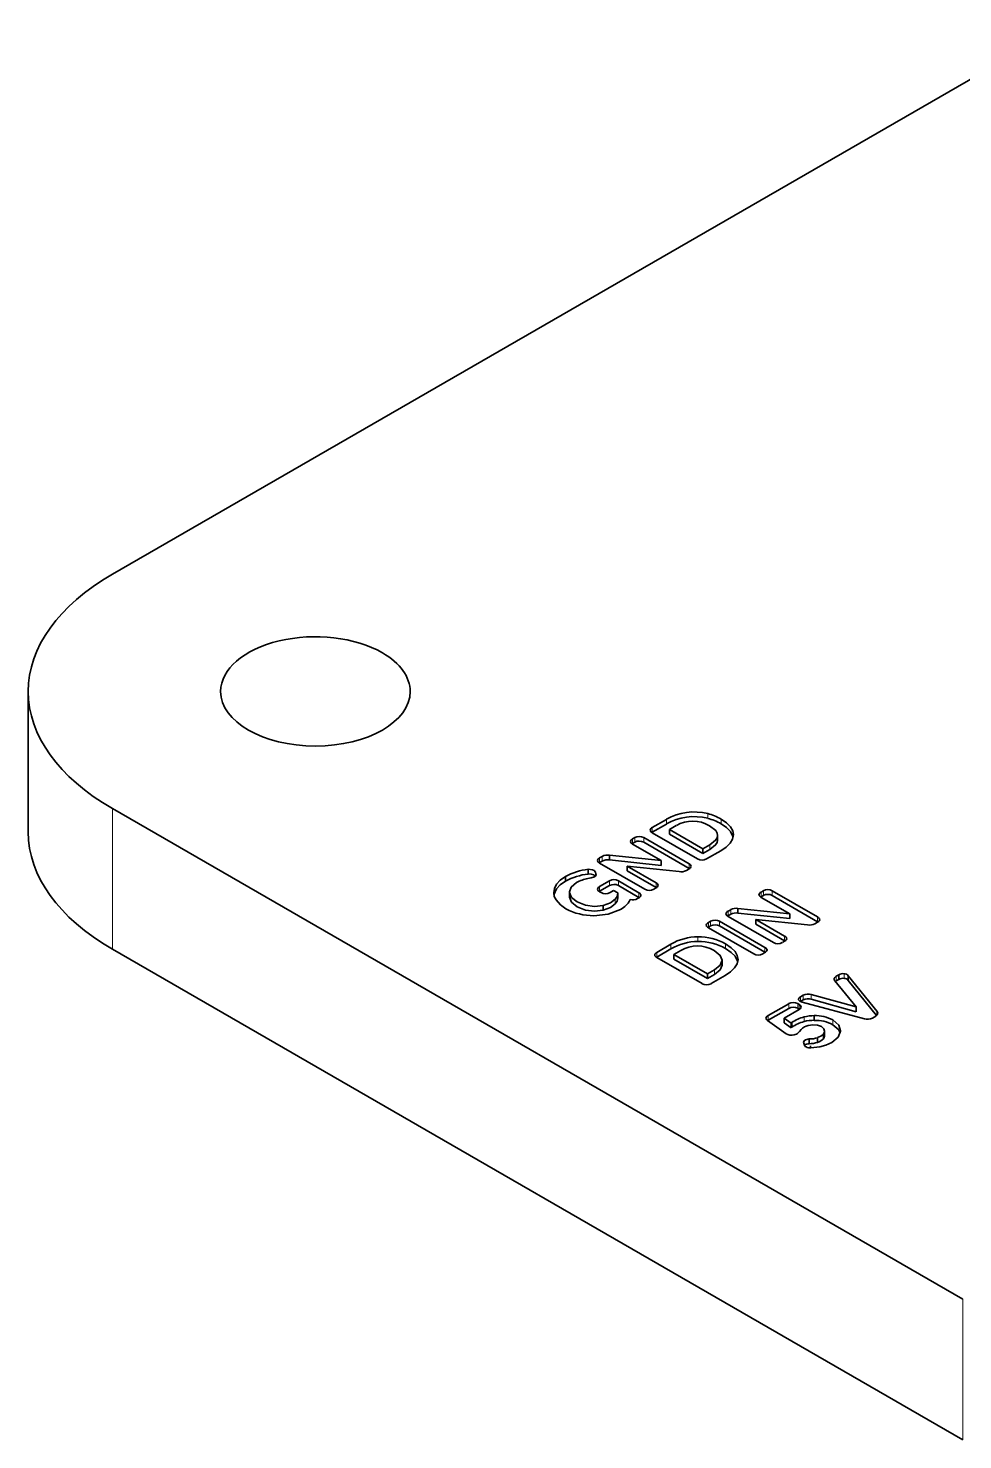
# Model space of a CAD drawing. Extents: x -452 to 1254, y -592 to 756.
# Drawn here: x 602.28 to 618.55, y 501.43 to 526.03 of the extents above; entities that cross this region are included whole.
import ezdxf

# ---------------------------------------------------------------- set-up
doc = ezdxf.new("R2010")
doc.units = 0

msp = doc.modelspace()

# ---------------------------------------------------------------- linework, layer by layer
at = {"color": 7, "lineweight": 35}
msp.add_line((603.744, 516.513), (804.823, 632.607), dxfattribs=at)
at = {"color": 7, "lineweight": 35, "ltscale": 0.061237}
msp.add_line((602.279, 512.023), (602.279, 514.472), dxfattribs=at)
at = {"color": 7, "lineweight": 35, "ltscale": 0.42742}
msp.add_line((603.744, 512.431), (618.55, 503.882), dxfattribs=at)
at = {"color": 7, "lineweight": 13, "ltscale": 0.061237}
for p, q in [((603.744, 509.981), (603.744, 512.431)), ((618.55, 501.433), (618.55, 503.882))]:
    msp.add_line(p, q, dxfattribs=at)
at = {"color": 7, "lineweight": 13, "ltscale": 0.002042}
for p, q in [((614.11, 512.342), (614.11, 512.26)), ((613.391, 512.243), (613.391, 512.161)), ((612.84, 511.925), (612.84, 511.844)), ((612.272, 511.598), (612.272, 511.516)), ((614.147, 511.797), (614.147, 511.716)), ((612.228, 511.072), (612.228, 510.99)), ((612.556, 511.171), (612.556, 511.089)), ((615.039, 510.974), (615.039, 510.893)), ((614.122, 510.445), (614.122, 510.363)), ((614.161, 510.467), (614.161, 510.385)), ((616.023, 510.542), (616.023, 510.46)), ((613.94, 510.197), (613.94, 510.116)), ((613.222, 509.925), (613.222, 509.844)), ((614.42, 510.073), (614.42, 509.991)), ((615.106, 510.012), (615.106, 509.93)), ((614.226, 509.622), (614.226, 509.541)), ((616.484, 509.555), (616.484, 509.473)), ((615.726, 509.151), (615.726, 509.069)), ((615.16, 508.824), (615.16, 508.742)), ((616.286, 508.747), (616.286, 508.665))]:
    msp.add_line(p, q, dxfattribs=at)
at = {"color": 7, "lineweight": 35, "ltscale": 0.007145}
for p, q in [((613.391, 512.243), (613.143, 512.1)), ((613.391, 512.161), (613.143, 512.018)), ((614.089, 511.554), (614.336, 511.697))]:
    msp.add_line(p, q, dxfattribs=at)
at = {"color": 7, "lineweight": 13, "ltscale": 0.00204}
for p, q in [((613.143, 512.1), (613.143, 512.018)), ((614.341, 512.247), (614.341, 512.166))]:
    msp.add_line(p, q, dxfattribs=at)
at = {"color": 7, "lineweight": 35, "ltscale": 0.003521}
msp.add_line((613.442, 512.064), (613.563, 512.134), dxfattribs=at)
at = {"color": 7, "lineweight": 35, "ltscale": 0.01684}
for p, q in [((614.025, 511.727), (613.442, 512.064)), ((614.025, 511.645), (613.442, 511.982))]:
    msp.add_line(p, q, dxfattribs=at)
at = {"color": 7, "lineweight": 35, "ltscale": 0.002041}
for p, q in [((613.442, 512.064), (613.442, 511.982)), ((614.025, 511.727), (614.025, 511.645)), ((612.03, 511.372), (612.03, 511.291)), ((611.633, 511.246), (611.633, 511.164)), ((611.703, 510.978), (611.703, 510.896)), ((614.635, 510.691), (614.635, 510.609)), ((615.541, 510.594), (615.541, 510.513)), ((614.948, 510.499), (614.948, 510.417)), ((613.52, 509.889), (613.52, 509.808)), ((616.557, 509.519), (616.557, 509.437)), ((615.443, 508.778), (615.443, 508.696)), ((615.563, 508.69), (615.563, 508.608)), ((615.576, 508.702), (615.576, 508.62)), ((615.877, 508.416), (615.877, 508.334)), ((616.023, 508.439), (616.023, 508.357)), ((616.144, 508.554), (616.144, 508.472))]:
    msp.add_line(p, q, dxfattribs=at)
at = {"color": 7, "lineweight": 35, "ltscale": 0.001135}
for p, q in [((612.84, 511.925), (612.8, 511.902)), ((612.84, 511.844), (612.8, 511.821)), ((615.409, 510.097), (615.449, 510.119))]:
    msp.add_line(p, q, dxfattribs=at)
at = {"color": 7, "lineweight": 13, "ltscale": 0.002041}
for p, q in [((612.8, 511.902), (612.8, 511.821)), ((612.996, 511.925), (612.996, 511.843)), ((612.225, 511.57), (612.225, 511.489)), ((613.785, 511.469), (613.785, 511.388)), ((612.399, 511.171), (612.399, 511.089)), ((613.211, 511.137), (613.211, 511.056)), ((612.499, 510.853), (612.499, 510.771)), ((612.912, 510.965), (612.912, 510.883)), ((615.078, 510.997), (615.078, 510.915)), ((615.234, 510.997), (615.234, 510.915)), ((614.464, 510.642), (614.464, 510.561)), ((614.511, 510.669), (614.511, 510.588)), ((614.317, 510.467), (614.317, 510.386)), ((615.449, 510.21), (615.449, 510.128)), ((613.47, 510.068), (613.47, 509.987)), ((616.346, 509.509), (616.346, 509.427)), ((615.773, 509.178), (615.773, 509.096)), ((615.913, 509.191), (615.913, 509.11)), ((615.52, 509.031), (615.52, 508.95)), ((615.676, 509.032), (615.676, 508.95)), ((615.701, 509.017), (615.701, 508.936)), ((615.787, 508.801), (615.787, 508.72))]:
    msp.add_line(p, q, dxfattribs=at)
at = {"color": 7, "lineweight": 35, "ltscale": 0.014469}
for p, q in [((612.8, 511.812), (613.302, 511.523)), ((615.449, 510.21), (614.948, 510.499)), ((615.449, 510.128), (614.948, 510.417))]:
    msp.add_line(p, q, dxfattribs=at)
at = {"color": 7, "lineweight": 35, "ltscale": 0.022785}
for p, q in [((613.785, 511.469), (612.996, 511.925)), ((613.785, 511.388), (612.996, 511.843)), ((613.143, 512.01), (613.933, 511.554)), ((614.121, 510.354), (614.911, 509.899)), ((613.222, 509.835), (614.012, 509.38))]:
    msp.add_line(p, q, dxfattribs=at)
at = {"color": 7, "lineweight": 35, "ltscale": 0.002042}
for p, q in [((614.282, 511.962), (614.282, 511.881)), ((612.397, 511.619), (612.397, 511.537)), ((612.71, 511.426), (612.71, 511.345)), ((613.302, 511.523), (613.302, 511.441)), ((612.543, 510.957), (612.543, 510.875)), ((612.288, 510.739), (612.288, 510.658)), ((614.361, 509.787), (614.361, 509.705)), ((614.104, 509.552), (614.104, 509.47)), ((616.391, 509.535), (616.391, 509.453)), ((616.697, 508.974), (616.697, 508.892)), ((615.965, 508.824), (615.965, 508.742)), ((616.124, 508.503), (616.124, 508.421))]:
    msp.add_line(p, q, dxfattribs=at)
at = {"color": 7, "lineweight": 35, "ltscale": 0.001354}
for p, q in [((612.272, 511.598), (612.225, 511.57)), ((613.738, 511.352), (613.785, 511.379)), ((615.773, 509.096), (615.726, 509.069))]:
    msp.add_line(p, q, dxfattribs=at)
at = {"color": 7, "lineweight": 35, "ltscale": 0.022741}
for p, q in [((613.302, 511.523), (612.397, 511.619)), ((613.302, 511.441), (612.397, 511.537))]:
    msp.add_line(p, q, dxfattribs=at)
at = {"color": 7, "lineweight": 35, "ltscale": 0.003519}
for p, q in [((614.147, 511.797), (614.025, 511.727)), ((614.147, 511.716), (614.025, 511.645))]:
    msp.add_line(p, q, dxfattribs=at)
at = {"color": 7, "lineweight": 35, "ltscale": 0.000655753}
msp.add_line((612.163, 511.296), (612.154, 511.321), dxfattribs=at)
at = {"color": 7, "lineweight": 13, "ltscale": 0.001669}
msp.add_line((612.154, 511.321), (612.154, 511.254), dxfattribs=at)
at = {"color": 7, "lineweight": 35, "ltscale": 0.001353}
for p, q in [((612.272, 511.516), (612.225, 511.489)), ((614.511, 510.669), (614.464, 510.642)), ((614.511, 510.588), (614.464, 510.561)), ((615.773, 509.178), (615.726, 509.151))]:
    msp.add_line(p, q, dxfattribs=at)
at = {"color": 7, "lineweight": 35, "ltscale": 0.022792}
msp.add_line((612.226, 511.48), (613.015, 511.024), dxfattribs=at)
at = {"color": 7, "lineweight": 35, "ltscale": 0.022634}
msp.add_line((612.71, 511.426), (613.611, 511.332), dxfattribs=at)
at = {"color": 7, "lineweight": 35, "ltscale": 0.014448}
for p, q in [((613.211, 511.137), (612.71, 511.426)), ((613.211, 511.056), (612.71, 511.345))]:
    msp.add_line(p, q, dxfattribs=at)
at = {"color": 7, "lineweight": 35, "ltscale": 0.001398}
msp.add_line((612.025, 511.213), (612.08, 511.222), dxfattribs=at)
at = {"color": 7, "lineweight": 35, "ltscale": 0.000382445}
msp.add_line((612.166, 511.281), (612.163, 511.296), dxfattribs=at)
at = {"color": 7, "lineweight": 35, "ltscale": 0.00072937}
msp.add_line((612.163, 511.296), (612.163, 511.267), dxfattribs=at)
at = {"color": 7, "lineweight": 35, "ltscale": 0.00494}
msp.add_line((612.399, 511.171), (612.228, 511.072), dxfattribs=at)
at = {"color": 7, "lineweight": 35, "ltscale": 0.004941}
msp.add_line((612.399, 511.089), (612.228, 510.99), dxfattribs=at)
at = {"color": 7, "lineweight": 35, "ltscale": 0.0103}
for p, q in [((612.912, 510.965), (612.556, 511.171)), ((612.912, 510.883), (612.556, 511.089))]:
    msp.add_line(p, q, dxfattribs=at)
at = {"color": 7, "lineweight": 35, "ltscale": 0.000720908}
msp.add_line((612.228, 510.982), (612.253, 510.967), dxfattribs=at)
at = {"color": 7, "lineweight": 35, "ltscale": 0.001832}
msp.add_line((612.409, 510.968), (612.472, 511.004), dxfattribs=at)
at = {"color": 7, "lineweight": 35, "ltscale": 0.002035}
msp.add_line((612.472, 511.004), (612.543, 510.964), dxfattribs=at)
at = {"color": 7, "lineweight": 35, "ltscale": 0.000160246}
msp.add_line((612.543, 510.964), (612.543, 510.957), dxfattribs=at)
at = {"color": 7, "lineweight": 35, "ltscale": 0.00038078}
msp.add_line((612.753, 510.834), (612.759, 510.848), dxfattribs=at)
at = {"color": 7, "lineweight": 35, "ltscale": 0.000662042}
msp.add_line((612.889, 510.862), (612.912, 510.875), dxfattribs=at)
at = {"color": 7, "lineweight": 35, "ltscale": 0.001136}
msp.add_line((613.171, 511.025), (613.21, 511.047), dxfattribs=at)
at = {"color": 7, "lineweight": 35, "ltscale": 0.000209624}
for p, q in [((615.039, 510.893), (615.032, 510.888)), ((614.122, 510.363), (614.115, 510.358))]:
    msp.add_line(p, q, dxfattribs=at)
at = {"color": 7, "lineweight": 35, "ltscale": 0.014501}
msp.add_line((615.038, 510.884), (615.541, 510.594), dxfattribs=at)
at = {"color": 7, "lineweight": 35, "ltscale": 0.00114}
for p, q in [((615.078, 510.997), (615.039, 510.974)), ((615.078, 510.915), (615.039, 510.893))]:
    msp.add_line(p, q, dxfattribs=at)
at = {"color": 7, "lineweight": 35, "ltscale": 0.022781}
msp.add_line((616.023, 510.542), (615.234, 510.997), dxfattribs=at)
at = {"color": 7, "lineweight": 35, "ltscale": 0.022782}
msp.add_line((616.023, 510.46), (615.234, 510.915), dxfattribs=at)
at = {"color": 7, "lineweight": 35, "ltscale": 0.022762}
for p, q in [((615.541, 510.594), (614.635, 510.691)), ((615.541, 510.513), (614.635, 510.609))]:
    msp.add_line(p, q, dxfattribs=at)
at = {"color": 7, "lineweight": 35, "ltscale": 0.001121}
for p, q in [((614.161, 510.467), (614.122, 510.445)), ((614.161, 510.385), (614.122, 510.363)), ((615.067, 509.899), (615.106, 509.921))]:
    msp.add_line(p, q, dxfattribs=at)
at = {"color": 7, "lineweight": 35, "ltscale": 0.022784}
for p, q in [((615.106, 510.012), (614.317, 510.467)), ((615.106, 509.93), (614.317, 510.386))]:
    msp.add_line(p, q, dxfattribs=at)
at = {"color": 7, "lineweight": 35, "ltscale": 0.022791}
msp.add_line((614.464, 510.553), (615.253, 510.097), dxfattribs=at)
at = {"color": 7, "lineweight": 35, "ltscale": 0.022627}
msp.add_line((614.948, 510.499), (615.848, 510.405), dxfattribs=at)
at = {"color": 7, "lineweight": 35, "ltscale": 0.001355}
msp.add_line((615.977, 510.424), (616.023, 510.451), dxfattribs=at)
at = {"color": 7, "lineweight": 35, "ltscale": 0.427421}
msp.add_line((603.744, 509.981), (618.55, 501.433), dxfattribs=at)
at = {"color": 7, "lineweight": 35, "ltscale": 0.007156}
for p, q in [((613.47, 510.068), (613.222, 509.925)), ((614.167, 509.38), (614.415, 509.523))]:
    msp.add_line(p, q, dxfattribs=at)
at = {"color": 7, "lineweight": 35, "ltscale": 0.007157}
msp.add_line((613.47, 509.987), (613.222, 509.844), dxfattribs=at)
at = {"color": 7, "lineweight": 35, "ltscale": 0.003508}
msp.add_line((613.52, 509.889), (613.642, 509.959), dxfattribs=at)
at = {"color": 7, "lineweight": 35, "ltscale": 0.016851}
msp.add_line((614.104, 509.552), (613.52, 509.889), dxfattribs=at)
at = {"color": 7, "lineweight": 35, "ltscale": 0.016852}
msp.add_line((614.104, 509.47), (613.52, 509.808), dxfattribs=at)
at = {"color": 7, "lineweight": 35, "ltscale": 0.00351}
for p, q in [((614.226, 509.622), (614.104, 509.552)), ((614.226, 509.541), (614.104, 509.47))]:
    msp.add_line(p, q, dxfattribs=at)
at = {"color": 7, "lineweight": 35, "ltscale": 0.014718}
msp.add_line((616.323, 509.428), (616.697, 508.974), dxfattribs=at)
at = {"color": 7, "lineweight": 35, "ltscale": 0.00045157}
msp.add_line((616.346, 509.427), (616.331, 509.417), dxfattribs=at)
at = {"color": 7, "lineweight": 35, "ltscale": 0.001311}
for p, q in [((616.391, 509.535), (616.346, 509.509)), ((616.391, 509.453), (616.346, 509.427))]:
    msp.add_line(p, q, dxfattribs=at)
at = {"color": 7, "lineweight": 35, "ltscale": 0.020014}
msp.add_line((617.058, 508.895), (616.557, 509.519), dxfattribs=at)
at = {"color": 7, "lineweight": 35, "ltscale": 0.019652}
msp.add_line((617.049, 508.824), (616.557, 509.437), dxfattribs=at)
at = {"color": 7, "lineweight": 35, "ltscale": 0.000231557}
msp.add_line((615.691, 509.107), (615.693, 509.098), dxfattribs=at)
at = {"color": 7, "lineweight": 35, "ltscale": 0.020348}
msp.add_line((616.697, 508.974), (615.913, 509.191), dxfattribs=at)
at = {"color": 7, "lineweight": 35, "ltscale": 0.020349}
msp.add_line((616.697, 508.892), (615.913, 509.11), dxfattribs=at)
at = {"color": 7, "lineweight": 35, "ltscale": 0.010391}
msp.add_line((615.52, 509.031), (615.16, 508.824), dxfattribs=at)
at = {"color": 7, "lineweight": 35, "ltscale": 0.010392}
msp.add_line((615.52, 508.95), (615.16, 508.742), dxfattribs=at)
at = {"color": 7, "lineweight": 35, "ltscale": 0.007462}
msp.add_line((615.443, 508.778), (615.701, 508.927), dxfattribs=at)
at = {"color": 7, "lineweight": 35, "ltscale": 0.000720527}
for p, q in [((615.701, 509.017), (615.676, 509.032)), ((615.701, 508.936), (615.676, 508.95))]:
    msp.add_line(p, q, dxfattribs=at)
at = {"color": 7, "lineweight": 35, "ltscale": 0.028054}
msp.add_line((615.753, 509.056), (616.838, 508.766), dxfattribs=at)
at = {"color": 7, "lineweight": 35, "ltscale": 0.001552}
msp.add_line((617.058, 508.895), (617.058, 508.833), dxfattribs=at)
at = {"color": 7, "lineweight": 35, "ltscale": 0.000222721}
msp.add_line((615.16, 508.742), (615.153, 508.737), dxfattribs=at)
at = {"color": 7, "lineweight": 35, "ltscale": 0.00983}
msp.add_line((615.153, 508.737), (615.474, 508.508), dxfattribs=at)
at = {"color": 7, "lineweight": 35, "ltscale": 0.003734}
for p, q in [((615.563, 508.69), (615.443, 508.778)), ((615.563, 508.608), (615.443, 508.696))]:
    msp.add_line(p, q, dxfattribs=at)
at = {"color": 7, "lineweight": 35, "ltscale": 0.000434691}
for p, q in [((615.576, 508.702), (615.563, 508.69)), ((615.576, 508.62), (615.563, 508.608))]:
    msp.add_line(p, q, dxfattribs=at)
at = {"color": 7, "lineweight": 35, "ltscale": 0.001698}
msp.add_line((616.976, 508.781), (617.035, 508.815), dxfattribs=at)
at = {"color": 7, "lineweight": 35, "ltscale": 0.00040811}
msp.add_line((615.615, 508.49), (615.63, 508.494), dxfattribs=at)
at = {"color": 7, "lineweight": 35, "ltscale": 0.001105}
msp.add_line((615.709, 508.545), (615.735, 508.58), dxfattribs=at)
at = {"color": 7, "lineweight": 35, "ltscale": 0.000271799}
msp.add_line((615.779, 508.356), (615.781, 508.346), dxfattribs=at)
at = {"color": 7, "lineweight": 35, "ltscale": 0.000593127}
msp.add_line((615.781, 508.346), (615.788, 508.323), dxfattribs=at)
at = {"color": 7, "lineweight": 35, "ltscale": 0.000768655}
msp.add_line((615.905, 508.263), (615.899, 508.294), dxfattribs=at)
at = {"color": 7, "lineweight": 35, "ltscale": 0.000779396}
msp.add_line((615.899, 508.294), (615.907, 508.264), dxfattribs=at)
at = {"color": 7, "lineweight": 35, "ltscale": 0.000763702}
msp.add_line((615.899, 508.294), (615.899, 508.263), dxfattribs=at)
at = {"color": 7, "lineweight": 35}
for points in [[(614.141, 512.132), (614.249, 512.046), (614.274, 512.004), (614.282, 511.962)], [(614.558, 511.976), (614.545, 512.045), (614.506, 512.113), (614.438, 512.182), (614.341, 512.247)], [(614.553, 511.935), (614.506, 512.032), (614.438, 512.1), (614.341, 512.166)], [(614.282, 511.962), (614.273, 511.919), (614.248, 511.878), (614.147, 511.797)], [(614.282, 511.881), (614.273, 511.837), (614.248, 511.796), (614.147, 511.716)], [(614.336, 511.697), (614.43, 511.761), (614.499, 511.828), (614.542, 511.898), (614.558, 511.976)], [(612.154, 511.321), (612.131, 511.352), (612.105, 511.365), (612.03, 511.372)], [(611.633, 511.246), (611.542, 511.182), (611.478, 511.113), (611.44, 511.04), (611.428, 510.968)], [(611.633, 511.164), (611.542, 511.101), (611.478, 511.031), (611.432, 510.927)], [(611.703, 510.978), (611.73, 511.059), (611.826, 511.141)], [(612.15, 511.249), (612.124, 511.275), (612.083, 511.289), (612.03, 511.291)], [(612.08, 511.222), (612.138, 511.241), (612.156, 511.255), (612.166, 511.281)], [(611.428, 510.968), (611.439, 510.901), (611.47, 510.839), (611.545, 510.754), (611.642, 510.685)], [(612.288, 510.739), (612.138, 510.724), (611.983, 510.745), (611.837, 510.803), (611.74, 510.883), (611.703, 510.971), (611.703, 510.978)], [(612.288, 510.658), (612.138, 510.642), (611.983, 510.663), (611.837, 510.721), (611.74, 510.802), (611.703, 510.889), (611.703, 510.896)], [(612.499, 510.853), (612.415, 510.787), (612.288, 510.739)], [(612.126, 510.563), (612.375, 510.59), (612.592, 510.674)], [(612.499, 510.771), (612.415, 510.705), (612.288, 510.658)], [(614.22, 509.957), (614.328, 509.871), (614.361, 509.787)], [(614.637, 509.801), (614.624, 509.87), (614.585, 509.938), (614.518, 510.007), (614.42, 510.073)], [(614.633, 509.76), (614.585, 509.857), (614.518, 509.925), (614.42, 509.991)], [(614.361, 509.787), (614.328, 509.703), (614.226, 509.622)], [(614.361, 509.705), (614.328, 509.622), (614.226, 509.541)], [(614.415, 509.523), (614.509, 509.586), (614.578, 509.654), (614.621, 509.724), (614.637, 509.801)], [(615.693, 509.098), (615.712, 509.074), (615.753, 509.056)], [(615.861, 508.651), (615.942, 508.663), (616.019, 508.657), (616.088, 508.631), (616.132, 508.592), (616.144, 508.554)], [(616.422, 508.56), (616.391, 508.655), (616.286, 508.747)], [(616.417, 508.518), (616.391, 508.574), (616.286, 508.665)], [(615.877, 508.416), (615.811, 508.4), (615.791, 508.385), (615.779, 508.356)], [(616.27, 508.356), (616.382, 508.449), (616.422, 508.553), (616.422, 508.56)], [(615.907, 508.264), (616.063, 508.281), (616.165, 508.308), (616.27, 508.356)]]:
    msp.add_lwpolyline(points, dxfattribs=at)
for centre, radius, start, end in [((613.872, 511.408), 0.964, 75.7017, 119.9525), ((613.884, 511.461), 0.91, 59.8449, 75.639), ((613.165, 512.045), 0.0585, 111.0762, 169.9213), ((613.165, 512.065), 0.0587, 190.2148, 248.914), ((613.872, 511.327), 0.964, 75.7017, 119.9525), ((613.85, 511.648), 0.564, 59.0074, 120.4834), ((613.884, 511.379), 0.91, 59.8449, 75.639), ((612.822, 511.847), 0.0586, 111.07, 169.8323), ((612.822, 511.867), 0.0586, 190.1677, 248.93), ((612.917, 511.789), 0.157, 59.9696, 119.7898), ((612.917, 511.708), 0.157, 59.9696, 119.7898), ((612.247, 511.516), 0.0581, 111.1452, 169.9695), ((612.366, 511.42), 0.201, 81.0088, 117.7279), ((612.148, 510.316), 1.063, 96.3699, 118.9604), ((612.247, 511.536), 0.0588, 190.2246, 248.9382), ((612.366, 511.338), 0.201, 81.0088, 117.7279), ((613.647, 511.519), 0.19, 258.983, 298.5386), ((613.764, 511.414), 0.0587, 10.6691, 69.2736), ((613.764, 511.435), 0.059, 290.7724, 349.1025), ((614.01, 511.692), 0.159, 240.671, 299.57), ((612.148, 510.234), 1.063, 96.3699, 118.9604), ((612.135, 510.593), 0.629, 100.0605, 119.4256), ((612.25, 511.015), 0.0595, 110.7289, 169.1342), ((612.478, 511.035), 0.157, 60.2102, 120.0304), ((612.478, 510.953), 0.157, 60.2102, 120.0304), ((613.189, 511.103), 0.0589, 290.9852, 349.6885), ((613.19, 511.083), 0.0579, 10.0781, 68.9345), ((612.249, 511.037), 0.0587, 190.6705, 249.1896), ((612.331, 511.106), 0.159, 240.6789, 299.5609), ((612.38, 510.966), 0.164, 316.5688, 356.9075), ((612.38, 510.884), 0.164, 316.5688, 356.9075), ((612.434, 510.997), 0.359, 296.2007, 333.0536), ((612.809, 510.997), 0.157, 251.3655, 300.504), ((612.89, 510.931), 0.0589, 290.9852, 349.6885), ((612.891, 510.91), 0.0579, 10.0781, 68.9345), ((613.093, 511.162), 0.158, 240.5875, 299.4733), ((615.06, 510.919), 0.0588, 111.0049, 169.7433), ((615.06, 510.939), 0.058, 190.0673, 248.9194), ((615.156, 510.859), 0.159, 60.5809, 119.4191), ((615.156, 510.777), 0.159, 60.5809, 119.4191), ((612.119, 511.566), 1.002, 241.5528, 270.4122), ((614.485, 510.587), 0.0588, 110.7663, 169.2498), ((614.485, 510.608), 0.0588, 190.7502, 249.2337), ((614.604, 510.493), 0.2, 81.0909, 117.9415), ((614.604, 510.412), 0.2, 81.0909, 117.9415), ((614.143, 510.389), 0.0588, 111.0049, 169.7433), ((614.142, 510.409), 0.058, 190.0673, 248.9194), ((614.239, 510.329), 0.159, 60.6789, 119.5609), ((614.239, 510.247), 0.159, 60.6789, 119.5609), ((615.886, 510.591), 0.19, 258.4861, 298.5305), ((616.002, 510.486), 0.0586, 10.2852, 68.9101), ((616.002, 510.506), 0.0581, 291.0703, 349.9879), ((613.951, 509.235), 0.963, 90.654, 119.9664), ((613.951, 509.153), 0.963, 90.654, 119.9664), ((613.954, 509.26), 0.937, 60.1768, 90.8723), ((613.954, 509.178), 0.937, 60.1768, 90.8723), ((615.331, 510.232), 0.156, 240.0653, 299.8746), ((615.427, 510.175), 0.0588, 291.0011, 349.7442), ((615.428, 510.155), 0.0582, 10.1101, 68.9381), ((613.244, 509.87), 0.0582, 111.1024, 169.8931), ((613.244, 509.891), 0.0582, 190.1069, 248.8976), ((613.929, 509.472), 0.565, 59.0541, 120.476), ((614.988, 510.037), 0.159, 240.6334, 299.5465), ((615.084, 509.977), 0.0588, 291.0011, 349.7442), ((615.085, 509.956), 0.0582, 10.1101, 68.9381), ((614.09, 509.518), 0.159, 240.5356, 299.4045), ((616.369, 509.452), 0.0607, 111.7091, 171.5745), ((616.359, 509.463), 0.0499, 182.9693, 223.7852), ((616.467, 509.404), 0.151, 83.5368, 120.0377), ((616.467, 509.322), 0.151, 83.5368, 120.0377), ((616.478, 509.447), 0.107, 42.083, 86.6305), ((616.478, 509.366), 0.107, 42.083, 86.6305), ((615.746, 509.097), 0.0567, 110.3167, 169.7889), ((615.858, 509.016), 0.183, 72.6356, 117.6804), ((615.858, 508.935), 0.183, 72.6356, 117.6804), ((615.599, 508.896), 0.157, 60.2102, 120.0304), ((615.599, 508.814), 0.157, 60.2102, 120.0304), ((615.68, 508.961), 0.0591, 10.7192, 69.2583), ((615.68, 508.983), 0.0593, 290.7536, 349.1458), ((617.012, 508.872), 0.0609, 291.7211, 351.5372), ((617.023, 508.861), 0.0493, 2.8916, 43.726), ((615.181, 508.768), 0.0582, 110.9438, 169.8935), ((615.179, 508.786), 0.0556, 188.2694, 242.6562), ((615.899, 508.285), 0.527, 102.1523, 127.7289), ((615.899, 508.203), 0.527, 102.1523, 127.7289), ((615.926, 508.384), 0.275, 103.5697, 134.1201), ((615.968, 508.08), 0.743, 90.1923, 104.0308), ((615.968, 507.999), 0.743, 90.1923, 104.0308), ((615.984, 508.185), 0.638, 61.7409, 91.7371), ((615.984, 508.103), 0.638, 61.7409, 91.7371), ((616.89, 508.948), 0.189, 254.0812, 297.2662), ((615.563, 508.656), 0.174, 238.7757, 287.1249), ((615.597, 508.635), 0.144, 283.4158, 321.3292), ((615.884, 508.857), 0.441, 268.9996, 288.4133), ((615.941, 508.68), 0.254, 288.863, 315.9001), ((615.941, 508.598), 0.254, 288.863, 315.9001), ((616.063, 508.557), 0.0806, 318.2224, 358.0701), ((616.063, 508.475), 0.0806, 318.2224, 358.0701), ((615.842, 508.33), 0.0555, 187.1871, 248.0004), ((615.875, 508.197), 0.137, 89.2659, 127.3373), ((615.889, 508.423), 0.161, 245.1154, 275.6602), ((615.884, 508.775), 0.441, 268.9996, 288.4133)]:
    msp.add_arc(centre, radius, start, end, dxfattribs=at)
for centre, major_axis, start_param, end_param in [((607.279, 514.472), (5, 0), 2.356194, 3.141593), ((607.279, 514.472), (1.65, 0), 0.785398, 3.141593), ((607.279, 514.472), (1.65, 0), 0, 0.785398), ((607.279, 514.472), (5, 0), 3.141593, 3.926991), ((607.279, 514.472), (1.65, 0), 3.141593, 6.283185), ((607.279, 512.023), (5, 0), 3.141593, 3.926991)]:
    msp.add_ellipse(centre, major_axis=major_axis, ratio=0.57735, start_param=start_param, end_param=end_param, dxfattribs=at)

doc.saveas('drawing.dxf')
